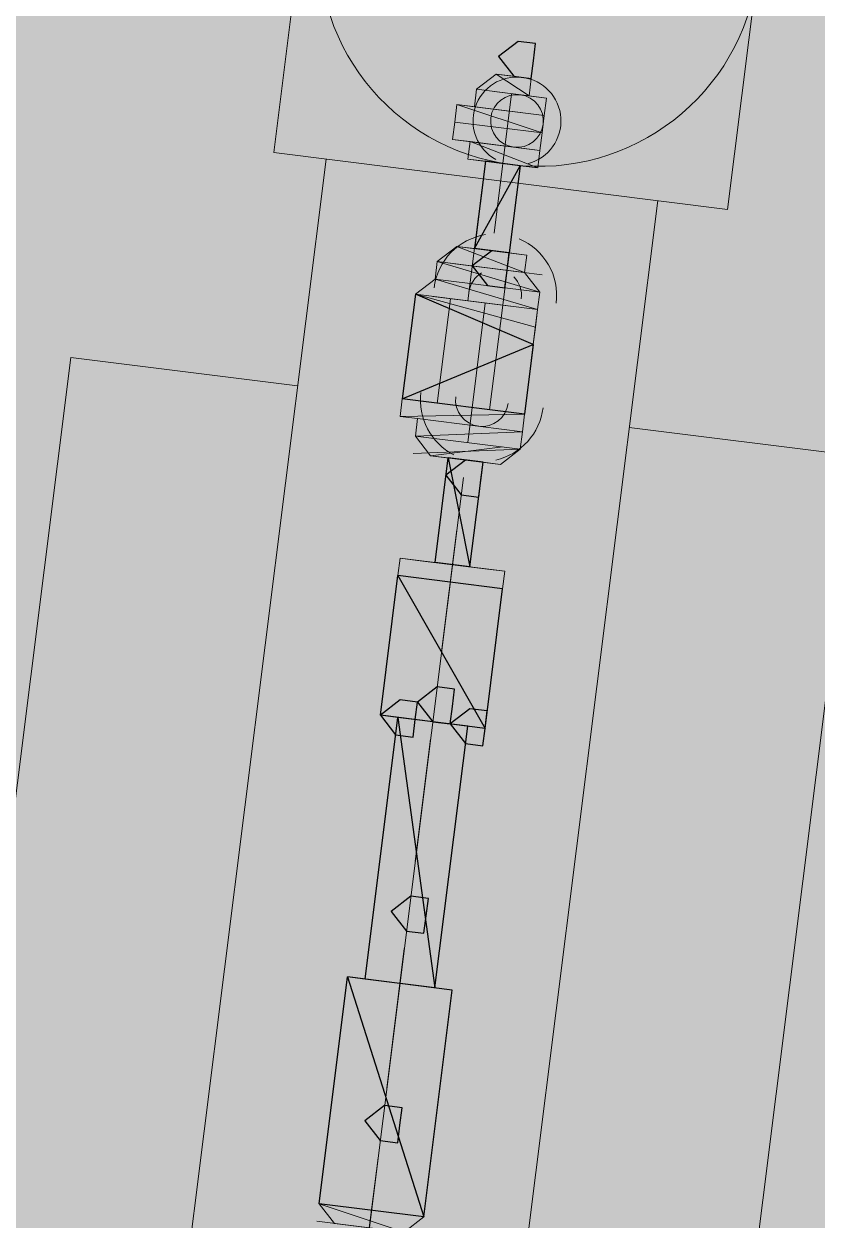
# Model space of a CAD drawing. Header units: metres. Extents: x -4 to 509425, y 7549 to 4732445.
# Drawn here: x 476059.99 to 476060.372, y 4719772.062 to 4719772.638 of the extents above; entities that cross this region are included whole.
import ezdxf

# ---------------------------------------------------------------- set-up
doc = ezdxf.new("R2010")
doc.units = ezdxf.units.M
doc.header["$LTSCALE"] = 0.01
doc.header["$MEASUREMENT"] = 0
doc.layers.get('0').update_dxf_attribs({"lineweight": 0})
doc.layers.add('_SUBESTACIÓN', color=1, linetype='Continuous')
doc.layers.add('SUBESTACION LA VID', color=253, linetype='Continuous')

# ---------------------------------------------------------------- blocks, each defined once
blk = doc.blocks.new('A$Cfff6051d')
at = {"layer": 'SUBESTACION LA VID', "transparency": 33554687}
h = blk.add_hatch(color=256, dxfattribs=at)
h.dxf.hatch_style = 2
h.paths.add_polyline_path([(476060.23509, 4719772.6197), (476060.23615, 4719772.6281), (476060.22774, 4719772.62915), (476060.21829, 4719772.6218), (476060.22563, 4719772.61235), (476060.23404, 4719772.6113)])
h = blk.add_hatch(color=256, dxfattribs=at)
h.dxf.hatch_style = 2
h.paths.add_polyline_path([(476060.23509, 4719772.6197), (476060.23615, 4719772.6281), (476060.22774, 4719772.62915), (476060.21829, 4719772.6218), (476060.22563, 4719772.61235), (476060.23404, 4719772.6113)])
h = blk.add_hatch(color=256, dxfattribs=at)
h.dxf.hatch_style = 2
h.paths.add_polyline_path([(476060.23509, 4719772.6197), (476060.23615, 4719772.6281), (476060.22774, 4719772.62915), (476060.21829, 4719772.6218), (476060.22563, 4719772.61235), (476060.23404, 4719772.6113)])
h = blk.add_hatch(color=256, dxfattribs=at)
h.dxf.hatch_style = 2
h.paths.add_polyline_path([(476060.23509, 4719772.6197), (476060.23615, 4719772.6281), (476060.22774, 4719772.62915), (476060.21829, 4719772.6218), (476060.22563, 4719772.61235), (476060.23404, 4719772.6113)])
h = blk.add_hatch(color=256, dxfattribs=at)
h.dxf.hatch_style = 2
h.paths.add_polyline_path([(476060.22246, 4719772.51889), (476060.22351, 4719772.52729), (476060.2151, 4719772.52834), (476060.20565, 4719772.521), (476060.213, 4719772.51154), (476060.2214, 4719772.51049)])
h = blk.add_hatch(color=256, dxfattribs=at)
h.dxf.hatch_style = 2
h.paths.add_polyline_path([(476060.22246, 4719772.51889), (476060.22351, 4719772.52729), (476060.2151, 4719772.52834), (476060.20565, 4719772.521), (476060.213, 4719772.51154), (476060.2214, 4719772.51049)])
h = blk.add_hatch(color=256, dxfattribs=at)
h.dxf.hatch_style = 2
h.paths.add_polyline_path([(476060.22246, 4719772.51889), (476060.22351, 4719772.52729), (476060.2151, 4719772.52834), (476060.20565, 4719772.521), (476060.213, 4719772.51154), (476060.2214, 4719772.51049)])
h = blk.add_hatch(color=256, dxfattribs=at)
h.dxf.hatch_style = 2
h.paths.add_polyline_path([(476060.22246, 4719772.51889), (476060.22351, 4719772.52729), (476060.2151, 4719772.52834), (476060.20565, 4719772.521), (476060.213, 4719772.51154), (476060.2214, 4719772.51049)])
h = blk.add_hatch(color=256, dxfattribs=at)
h.dxf.hatch_style = 2
h.paths.add_polyline_path([(476060.20982, 4719772.41809), (476060.21087, 4719772.42649), (476060.20246, 4719772.42754), (476060.19301, 4719772.4202), (476060.20036, 4719772.41074), (476060.20877, 4719772.40969)])
h = blk.add_hatch(color=256, dxfattribs=at)
h.dxf.hatch_style = 2
h.paths.add_polyline_path([(476060.20982, 4719772.41809), (476060.21087, 4719772.42649), (476060.20246, 4719772.42754), (476060.19301, 4719772.4202), (476060.20036, 4719772.41074), (476060.20877, 4719772.40969)])
h = blk.add_hatch(color=256, dxfattribs=at)
h.dxf.hatch_style = 2
h.paths.add_polyline_path([(476060.20982, 4719772.41809), (476060.21087, 4719772.42649), (476060.20246, 4719772.42754), (476060.19301, 4719772.4202), (476060.20036, 4719772.41074), (476060.20877, 4719772.40969)])
h = blk.add_hatch(color=256, dxfattribs=at)
h.dxf.hatch_style = 2
h.paths.add_polyline_path([(476060.20982, 4719772.41809), (476060.21087, 4719772.42649), (476060.20246, 4719772.42754), (476060.19301, 4719772.4202), (476060.20036, 4719772.41074), (476060.20877, 4719772.40969)])
h = blk.add_hatch(color=256, dxfattribs=at)
h.dxf.hatch_style = 2
h.paths.add_polyline_path([(476060.19613, 4719772.30888), (476060.19718, 4719772.31728), (476060.18877, 4719772.31833), (476060.17932, 4719772.31099), (476060.18667, 4719772.30153), (476060.19507, 4719772.30048)])
h = blk.add_hatch(color=256, dxfattribs=at)
h.dxf.hatch_style = 2
h.paths.add_polyline_path([(476060.19613, 4719772.30888), (476060.19718, 4719772.31728), (476060.18877, 4719772.31833), (476060.17932, 4719772.31099), (476060.18667, 4719772.30153), (476060.19507, 4719772.30048)])
h = blk.add_hatch(color=256, dxfattribs=at)
h.dxf.hatch_style = 2
h.paths.add_polyline_path([(476060.19613, 4719772.30888), (476060.19718, 4719772.31728), (476060.18877, 4719772.31833), (476060.17932, 4719772.31099), (476060.18667, 4719772.30153), (476060.19507, 4719772.30048)])
h = blk.add_hatch(color=256, dxfattribs=at)
h.dxf.hatch_style = 2
h.paths.add_polyline_path([(476060.19613, 4719772.30888), (476060.19718, 4719772.31728), (476060.18877, 4719772.31833), (476060.17932, 4719772.31099), (476060.18667, 4719772.30153), (476060.19507, 4719772.30048)])
h = blk.add_hatch(color=256, dxfattribs=at)
h.dxf.hatch_style = 2
h.paths.add_polyline_path([(476060.17827, 4719772.30259), (476060.17932, 4719772.31099), (476060.17092, 4719772.31204), (476060.16147, 4719772.30469), (476060.16881, 4719772.29524), (476060.17721, 4719772.29419)])
h = blk.add_hatch(color=256, dxfattribs=at)
h.dxf.hatch_style = 2
h.paths.add_polyline_path([(476060.17827, 4719772.30259), (476060.17932, 4719772.31099), (476060.17092, 4719772.31204), (476060.16147, 4719772.30469), (476060.16881, 4719772.29524), (476060.17721, 4719772.29419)])
h = blk.add_hatch(color=256, dxfattribs=at)
h.dxf.hatch_style = 2
h.paths.add_polyline_path([(476060.21187, 4719772.29837), (476060.21293, 4719772.30677), (476060.20453, 4719772.30783), (476060.19507, 4719772.30048), (476060.20242, 4719772.29103), (476060.21082, 4719772.28997)])
h = blk.add_hatch(color=256, dxfattribs=at)
h.dxf.hatch_style = 2
h.paths.add_polyline_path([(476060.21187, 4719772.29837), (476060.21293, 4719772.30677), (476060.20453, 4719772.30783), (476060.19507, 4719772.30048), (476060.20242, 4719772.29103), (476060.21082, 4719772.28997)])
h = blk.add_hatch(color=256, dxfattribs=at)
h.dxf.hatch_style = 2
h.paths.add_polyline_path([(476060.18349, 4719772.20808), (476060.18454, 4719772.21648), (476060.17614, 4719772.21753), (476060.16668, 4719772.21019), (476060.17403, 4719772.20073), (476060.18244, 4719772.19968)])
h = blk.add_hatch(color=256, dxfattribs=at)
h.dxf.hatch_style = 2
h.paths.add_polyline_path([(476060.18349, 4719772.20808), (476060.18454, 4719772.21648), (476060.17614, 4719772.21753), (476060.16668, 4719772.21019), (476060.17403, 4719772.20073), (476060.18244, 4719772.19968)])
h = blk.add_hatch(color=256, dxfattribs=at)
h.dxf.hatch_style = 2
h.paths.add_polyline_path([(476060.18349, 4719772.20808), (476060.18454, 4719772.21648), (476060.17614, 4719772.21753), (476060.16668, 4719772.21019), (476060.17403, 4719772.20073), (476060.18244, 4719772.19968)])
h = blk.add_hatch(color=256, dxfattribs=at)
h.dxf.hatch_style = 2
h.paths.add_polyline_path([(476060.18349, 4719772.20808), (476060.18454, 4719772.21648), (476060.17614, 4719772.21753), (476060.16668, 4719772.21019), (476060.17403, 4719772.20073), (476060.18244, 4719772.19968)])
h = blk.add_hatch(color=256, dxfattribs=at)
h.dxf.hatch_style = 2
h.paths.add_polyline_path([(476060.17085, 4719772.10727), (476060.17191, 4719772.11567), (476060.1635, 4719772.11673), (476060.15404, 4719772.10938), (476060.16139, 4719772.09993), (476060.1698, 4719772.09887)])
h = blk.add_hatch(color=256, dxfattribs=at)
h.dxf.hatch_style = 2
h.paths.add_polyline_path([(476060.17085, 4719772.10727), (476060.17191, 4719772.11567), (476060.1635, 4719772.11673), (476060.15404, 4719772.10938), (476060.16139, 4719772.09993), (476060.1698, 4719772.09887)])
h = blk.add_hatch(color=256, dxfattribs=at)
h.dxf.hatch_style = 2
h.paths.add_polyline_path([(476060.17085, 4719772.10727), (476060.17191, 4719772.11567), (476060.1635, 4719772.11673), (476060.15404, 4719772.10938), (476060.16139, 4719772.09993), (476060.1698, 4719772.09887)])
h = blk.add_hatch(color=256, dxfattribs=at)
h.dxf.hatch_style = 2
h.paths.add_polyline_path([(476060.17085, 4719772.10727), (476060.17191, 4719772.11567), (476060.1635, 4719772.11673), (476060.15404, 4719772.10938), (476060.16139, 4719772.09993), (476060.1698, 4719772.09887)])
at = {"layer": 'SUBESTACION LA VID', "lineweight": 15}
for p, q in [((476060.22458, 4719772.60395), (476060.21615, 4719772.53674)), ((476060.22458, 4719772.60395), (476060.21615, 4719772.53674)), ((476060.22458, 4719772.60395), (476060.21615, 4719772.53674)), ((476060.22458, 4719772.60395), (476060.21615, 4719772.53674)), ((476060.21197, 4719772.5714), (476060.20354, 4719772.5042)), ((476060.21197, 4719772.5714), (476060.20354, 4719772.5042)), ((476060.22878, 4719772.5693), (476060.22035, 4719772.50209)), ((476060.22878, 4719772.5693), (476060.22035, 4719772.50209)), ((476060.17834, 4719772.50735), (476060.17202, 4719772.45696)), ((476060.17834, 4719772.50735), (476060.17202, 4719772.45696)), ((476060.19514, 4719772.50525), (476060.18882, 4719772.45485)), ((476060.19514, 4719772.50525), (476060.18882, 4719772.45485)), ((476060.21194, 4719772.50314), (476060.20352, 4719772.43594)), ((476060.21194, 4719772.50314), (476060.20352, 4719772.43594)), ((476060.21194, 4719772.50314), (476060.20352, 4719772.43594)), ((476060.21194, 4719772.50314), (476060.20352, 4719772.43594)), ((476060.21194, 4719772.50314), (476060.21194, 4719772.50314)), ((476060.21194, 4719772.50314), (476060.21194, 4719772.50314)), ((476060.22035, 4719772.50209), (476060.21403, 4719772.45169)), ((476060.22035, 4719772.50209), (476060.21403, 4719772.45169)), ((476060.23715, 4719772.49998), (476060.23083, 4719772.44958)), ((476060.23715, 4719772.49998), (476060.23083, 4719772.44958)), ((476060.19406, 4719772.4286), (476060.18775, 4719772.3782)), ((476060.19406, 4719772.4286), (476060.18775, 4719772.3782)), ((476060.21087, 4719772.42649), (476060.20455, 4719772.37609)), ((476060.21087, 4719772.42649), (476060.20455, 4719772.37609)), ((476060.00553, 4719770.85668), (476060.20141, 4719772.41914)), ((476060.19825, 4719772.39394), (476060.19088, 4719772.33513)), ((476060.19825, 4719772.39394), (476060.19088, 4719772.33513)), ((476060.19825, 4719772.39394), (476060.19088, 4719772.33513)), ((476060.19825, 4719772.39394), (476060.19088, 4719772.33513)), ((476060.17935, 4719772.37925), (476060.21295, 4719772.37504)), ((476060.17935, 4719772.37925), (476060.21295, 4719772.37504)), ((476060.16989, 4719772.3719), (476060.16147, 4719772.30469)), ((476060.16989, 4719772.3719), (476060.16147, 4719772.30469)), ((476060.17829, 4719772.37085), (476060.17829, 4719772.37085)), ((476060.17829, 4719772.37085), (476060.17829, 4719772.37085)), ((476060.2119, 4719772.36664), (476060.2119, 4719772.36664)), ((476060.2119, 4719772.36664), (476060.2119, 4719772.36664)), ((476060.2203, 4719772.36558), (476060.21187, 4719772.29837)), ((476060.2203, 4719772.36558), (476060.21187, 4719772.29837)), ((476060.16987, 4719772.30364), (476060.15407, 4719772.17764)), ((476060.16987, 4719772.30364), (476060.15407, 4719772.17764)), ((476060.16987, 4719772.30364), (476060.20347, 4719772.29943)), ((476060.16987, 4719772.30364), (476060.20347, 4719772.29943)), ((476060.20347, 4719772.29943), (476060.18768, 4719772.17343)), ((476060.20347, 4719772.29943), (476060.18768, 4719772.17343)), ((476060.18561, 4719772.29313), (476060.17824, 4719772.23433)), ((476060.18561, 4719772.29313), (476060.17824, 4719772.23433)), ((476060.18561, 4719772.29313), (476060.17824, 4719772.23433)), ((476060.18561, 4719772.29313), (476060.17824, 4719772.23433)), ((476060.17298, 4719772.19233), (476060.16455, 4719772.12513)), ((476060.17298, 4719772.19233), (476060.16455, 4719772.12513)), ((476060.17298, 4719772.19233), (476060.16455, 4719772.12513)), ((476060.17298, 4719772.19233), (476060.16455, 4719772.12513)), ((476060.19608, 4719772.17237), (476060.18239, 4719772.06317)), ((476060.19608, 4719772.17237), (476060.18239, 4719772.06317)), ((476060.16034, 4719772.09153), (476060.15191, 4719772.02433)), ((476060.16034, 4719772.09153), (476060.15191, 4719772.02433)), ((476060.16034, 4719772.09153), (476060.15191, 4719772.02433)), ((476060.16034, 4719772.09153), (476060.15191, 4719772.02433)), ((476060.13198, 4719772.06949), (476060.18239, 4719772.06317)), ((476060.13198, 4719772.06949), (476060.18239, 4719772.06317))]:
    blk.add_line(p, q, dxfattribs=at)
at = {"layer": 'SUBESTACION LA VID', "lineweight": 0}
for p, q in [((476060.23504, 4719772.48318), (476060.17834, 4719772.50735)), ((476060.23504, 4719772.48318), (476060.17834, 4719772.50735)), ((476060.19608, 4719772.17237), (476060.14567, 4719772.17869)), ((476060.19608, 4719772.17237), (476060.14567, 4719772.17869)), ((476060.18768, 4719772.17343), (476060.15407, 4719772.17764)), ((476060.18768, 4719772.17343), (476060.15407, 4719772.17764))]:
    blk.add_line(p, q, dxfattribs=at)
at = {"layer": 'SUBESTACION LA VID', "lineweight": 15}
for points in [[(476060.11011, 4719772.57564), (476060.32852, 4719772.54826), (476060.3559, 4719772.76667), (476060.1375, 4719772.79405), (476060.11011, 4719772.57564)], [(476060.13933, 4719772.06003), (476060.13198, 4719772.06949), (476060.14567, 4719772.17869), (476060.15407, 4719772.17764), (476060.16987, 4719772.30364), (476060.16147, 4719772.30469), (476060.16989, 4719772.3719), (476060.17095, 4719772.3803), (476060.17935, 4719772.37925), (476060.18775, 4719772.3782), (476060.19406, 4719772.4286), (476060.18566, 4719772.42965), (476060.17832, 4719772.4391), (476060.17937, 4719772.4475), (476060.17097, 4719772.44856), (476060.17202, 4719772.45696), (476060.17834, 4719772.50735), (476060.1878, 4719772.5147), (476060.18885, 4719772.5231), (476060.1983, 4719772.53045), (476060.2067, 4719772.5294), (476060.21197, 4719772.5714), (476060.20357, 4719772.57246), (476060.20462, 4719772.58086), (476060.19622, 4719772.58191), (476060.19727, 4719772.59031), (476060.19833, 4719772.59871), (476060.20673, 4719772.59766), (476060.20778, 4719772.60606), (476060.21723, 4719772.6134), (476060.22563, 4719772.61235), (476060.23404, 4719772.6113), (476060.23299, 4719772.6029), (476060.24139, 4719772.60184), (476060.24034, 4719772.59344), (476060.23928, 4719772.58504), (476060.23823, 4719772.57664), (476060.23718, 4719772.56824), (476060.22878, 4719772.5693), (476060.22351, 4719772.52729), (476060.23191, 4719772.52624), (476060.23086, 4719772.51784), (476060.2382, 4719772.50838), (476060.23715, 4719772.49998), (476060.2361, 4719772.49158), (476060.23504, 4719772.48318), (476060.23083, 4719772.44958), (476060.22978, 4719772.44118), (476060.22873, 4719772.43278), (476060.21927, 4719772.42544), (476060.21087, 4719772.42649), (476060.20455, 4719772.37609), (476060.21295, 4719772.37504), (476060.22135, 4719772.37398), (476060.2203, 4719772.36558), (476060.21187, 4719772.29837), (476060.20347, 4719772.29943), (476060.18768, 4719772.17343), (476060.19608, 4719772.17237), (476060.18239, 4719772.06317), (476060.17293, 4719772.05582)], [(476060.13933, 4719772.06003), (476060.13198, 4719772.06949), (476060.14567, 4719772.17869), (476060.15407, 4719772.17764), (476060.16987, 4719772.30364), (476060.16147, 4719772.30469), (476060.16989, 4719772.3719), (476060.17095, 4719772.3803), (476060.17935, 4719772.37925), (476060.18775, 4719772.3782), (476060.19406, 4719772.4286), (476060.18566, 4719772.42965), (476060.17832, 4719772.4391), (476060.17937, 4719772.4475), (476060.17097, 4719772.44856), (476060.17202, 4719772.45696), (476060.17834, 4719772.50735), (476060.1878, 4719772.5147), (476060.18885, 4719772.5231), (476060.1983, 4719772.53045), (476060.2067, 4719772.5294), (476060.21197, 4719772.5714), (476060.20357, 4719772.57246), (476060.20462, 4719772.58086), (476060.19622, 4719772.58191), (476060.19727, 4719772.59031), (476060.19833, 4719772.59871), (476060.20673, 4719772.59766), (476060.20778, 4719772.60606), (476060.21723, 4719772.6134), (476060.22563, 4719772.61235), (476060.23404, 4719772.6113), (476060.23299, 4719772.6029), (476060.24139, 4719772.60184), (476060.24034, 4719772.59344), (476060.23928, 4719772.58504), (476060.23823, 4719772.57664), (476060.23718, 4719772.56824), (476060.22878, 4719772.5693), (476060.22351, 4719772.52729), (476060.23191, 4719772.52624), (476060.23086, 4719772.51784), (476060.2382, 4719772.50838), (476060.23715, 4719772.49998), (476060.2361, 4719772.49158), (476060.23504, 4719772.48318), (476060.23083, 4719772.44958), (476060.22978, 4719772.44118), (476060.22873, 4719772.43278), (476060.21927, 4719772.42544), (476060.21087, 4719772.42649), (476060.20455, 4719772.37609), (476060.21295, 4719772.37504), (476060.22135, 4719772.37398), (476060.2203, 4719772.36558), (476060.21187, 4719772.29837), (476060.20347, 4719772.29943), (476060.18768, 4719772.17343), (476060.19608, 4719772.17237), (476060.18239, 4719772.06317), (476060.17293, 4719772.05582)], [(476060.29492, 4719772.55247), (476060.22647, 4719772.00645), (476060.06686, 4719772.02646), (476060.13531, 4719772.57248)], [(476060.28123, 4719772.44326), (476060.39043, 4719772.42957), (476060.25563, 4719771.35433), (476059.87762, 4719771.40172), (476060.01242, 4719772.47696), (476060.12162, 4719772.46327)], [(476060.19608, 4719772.17237), (476060.14567, 4719772.17869), (476060.13198, 4719772.06949)], [(476060.19608, 4719772.17237), (476060.14567, 4719772.17869), (476060.13198, 4719772.06949)], [(476060.14567, 4719772.17869), (476060.15407, 4719772.17764), (476060.18768, 4719772.17343), (476060.19608, 4719772.17237)], [(476060.14567, 4719772.17869), (476060.15407, 4719772.17764), (476060.18768, 4719772.17343), (476060.19608, 4719772.17237)], [(476060.13198, 4719772.06949), (476060.13933, 4719772.06003), (476060.17293, 4719772.05582), (476060.18239, 4719772.06317)], [(476060.13198, 4719772.06949), (476060.13933, 4719772.06003), (476060.17293, 4719772.05582), (476060.18239, 4719772.06317)]]:
    blk.add_lwpolyline(points, dxfattribs=at)
at = {"layer": 'SUBESTACION LA VID'}
for points in [[(476060.23509, 4719772.6197), (476060.23615, 4719772.6281), (476060.22774, 4719772.62915), (476060.21829, 4719772.6218), (476060.22563, 4719772.61235), (476060.23404, 4719772.6113)], [(476060.23509, 4719772.6197), (476060.23615, 4719772.6281), (476060.22774, 4719772.62915), (476060.21829, 4719772.6218), (476060.22563, 4719772.61235), (476060.23404, 4719772.6113)], [(476060.23509, 4719772.6197), (476060.23615, 4719772.6281), (476060.22774, 4719772.62915), (476060.21829, 4719772.6218), (476060.22563, 4719772.61235), (476060.23404, 4719772.6113)], [(476060.23509, 4719772.6197), (476060.23615, 4719772.6281), (476060.22774, 4719772.62915), (476060.21829, 4719772.6218), (476060.22563, 4719772.61235), (476060.23404, 4719772.6113)], [(476060.22246, 4719772.51889), (476060.22351, 4719772.52729), (476060.2151, 4719772.52834), (476060.20565, 4719772.521), (476060.213, 4719772.51154), (476060.2214, 4719772.51049)], [(476060.22246, 4719772.51889), (476060.22351, 4719772.52729), (476060.2151, 4719772.52834), (476060.20565, 4719772.521), (476060.213, 4719772.51154), (476060.2214, 4719772.51049)], [(476060.22246, 4719772.51889), (476060.22351, 4719772.52729), (476060.2151, 4719772.52834), (476060.20565, 4719772.521), (476060.213, 4719772.51154), (476060.2214, 4719772.51049)], [(476060.22246, 4719772.51889), (476060.22351, 4719772.52729), (476060.2151, 4719772.52834), (476060.20565, 4719772.521), (476060.213, 4719772.51154), (476060.2214, 4719772.51049)], [(476060.20982, 4719772.41809), (476060.21087, 4719772.42649), (476060.20246, 4719772.42754), (476060.19301, 4719772.4202), (476060.20036, 4719772.41074), (476060.20877, 4719772.40969)], [(476060.20982, 4719772.41809), (476060.21087, 4719772.42649), (476060.20246, 4719772.42754), (476060.19301, 4719772.4202), (476060.20036, 4719772.41074), (476060.20877, 4719772.40969)], [(476060.20982, 4719772.41809), (476060.21087, 4719772.42649), (476060.20246, 4719772.42754), (476060.19301, 4719772.4202), (476060.20036, 4719772.41074), (476060.20877, 4719772.40969)], [(476060.20982, 4719772.41809), (476060.21087, 4719772.42649), (476060.20246, 4719772.42754), (476060.19301, 4719772.4202), (476060.20036, 4719772.41074), (476060.20877, 4719772.40969)], [(476060.19613, 4719772.30888), (476060.19718, 4719772.31728), (476060.18877, 4719772.31833), (476060.17932, 4719772.31099), (476060.18667, 4719772.30153), (476060.19507, 4719772.30048)], [(476060.19613, 4719772.30888), (476060.19718, 4719772.31728), (476060.18877, 4719772.31833), (476060.17932, 4719772.31099), (476060.18667, 4719772.30153), (476060.19507, 4719772.30048)], [(476060.19613, 4719772.30888), (476060.19718, 4719772.31728), (476060.18877, 4719772.31833), (476060.17932, 4719772.31099), (476060.18667, 4719772.30153), (476060.19507, 4719772.30048)], [(476060.19613, 4719772.30888), (476060.19718, 4719772.31728), (476060.18877, 4719772.31833), (476060.17932, 4719772.31099), (476060.18667, 4719772.30153), (476060.19507, 4719772.30048)], [(476060.17827, 4719772.30259), (476060.17932, 4719772.31099), (476060.17092, 4719772.31204), (476060.16147, 4719772.30469), (476060.16881, 4719772.29524), (476060.17721, 4719772.29419)], [(476060.17827, 4719772.30259), (476060.17932, 4719772.31099), (476060.17092, 4719772.31204), (476060.16147, 4719772.30469), (476060.16881, 4719772.29524), (476060.17721, 4719772.29419)], [(476060.21187, 4719772.29837), (476060.21293, 4719772.30677), (476060.20453, 4719772.30783), (476060.19507, 4719772.30048), (476060.20242, 4719772.29103), (476060.21082, 4719772.28997)], [(476060.21187, 4719772.29837), (476060.21293, 4719772.30677), (476060.20453, 4719772.30783), (476060.19507, 4719772.30048), (476060.20242, 4719772.29103), (476060.21082, 4719772.28997)], [(476060.18349, 4719772.20808), (476060.18454, 4719772.21648), (476060.17614, 4719772.21753), (476060.16668, 4719772.21019), (476060.17403, 4719772.20073), (476060.18244, 4719772.19968)], [(476060.18349, 4719772.20808), (476060.18454, 4719772.21648), (476060.17614, 4719772.21753), (476060.16668, 4719772.21019), (476060.17403, 4719772.20073), (476060.18244, 4719772.19968)], [(476060.18349, 4719772.20808), (476060.18454, 4719772.21648), (476060.17614, 4719772.21753), (476060.16668, 4719772.21019), (476060.17403, 4719772.20073), (476060.18244, 4719772.19968)], [(476060.18349, 4719772.20808), (476060.18454, 4719772.21648), (476060.17614, 4719772.21753), (476060.16668, 4719772.21019), (476060.17403, 4719772.20073), (476060.18244, 4719772.19968)], [(476060.17085, 4719772.10727), (476060.17191, 4719772.11567), (476060.1635, 4719772.11673), (476060.15404, 4719772.10938), (476060.16139, 4719772.09993), (476060.1698, 4719772.09887)], [(476060.17085, 4719772.10727), (476060.17191, 4719772.11567), (476060.1635, 4719772.11673), (476060.15404, 4719772.10938), (476060.16139, 4719772.09993), (476060.1698, 4719772.09887)], [(476060.17085, 4719772.10727), (476060.17191, 4719772.11567), (476060.1635, 4719772.11673), (476060.15404, 4719772.10938), (476060.16139, 4719772.09993), (476060.1698, 4719772.09887)], [(476060.17085, 4719772.10727), (476060.17191, 4719772.11567), (476060.1635, 4719772.11673), (476060.15404, 4719772.10938), (476060.16139, 4719772.09993), (476060.1698, 4719772.09887)]]:
    blk.add_lwpolyline(points, close=True, dxfattribs=at)
at = {"layer": 'SUBESTACION LA VID', "lineweight": 0}
for points in [[(476060.23509, 4719772.6197), (476060.23615, 4719772.6281), (476060.22774, 4719772.62915), (476060.21829, 4719772.6218), (476060.22563, 4719772.61235), (476060.23404, 4719772.6113)], [(476060.23509, 4719772.6197), (476060.23615, 4719772.6281), (476060.22774, 4719772.62915), (476060.21829, 4719772.6218), (476060.22563, 4719772.61235), (476060.23404, 4719772.6113)], [(476060.23509, 4719772.6197), (476060.23615, 4719772.6281), (476060.22774, 4719772.62915), (476060.21829, 4719772.6218), (476060.22563, 4719772.61235), (476060.23404, 4719772.6113)], [(476060.23509, 4719772.6197), (476060.23615, 4719772.6281), (476060.22774, 4719772.62915), (476060.21829, 4719772.6218), (476060.22563, 4719772.61235), (476060.23404, 4719772.6113)], [(476060.22246, 4719772.51889), (476060.22351, 4719772.52729), (476060.2151, 4719772.52834), (476060.20565, 4719772.521), (476060.213, 4719772.51154), (476060.2214, 4719772.51049)], [(476060.22246, 4719772.51889), (476060.22351, 4719772.52729), (476060.2151, 4719772.52834), (476060.20565, 4719772.521), (476060.213, 4719772.51154), (476060.2214, 4719772.51049)], [(476060.22246, 4719772.51889), (476060.22351, 4719772.52729), (476060.2151, 4719772.52834), (476060.20565, 4719772.521), (476060.213, 4719772.51154), (476060.2214, 4719772.51049)], [(476060.22246, 4719772.51889), (476060.22351, 4719772.52729), (476060.2151, 4719772.52834), (476060.20565, 4719772.521), (476060.213, 4719772.51154), (476060.2214, 4719772.51049)], [(476060.20982, 4719772.41809), (476060.21087, 4719772.42649), (476060.20246, 4719772.42754), (476060.19301, 4719772.4202), (476060.20036, 4719772.41074), (476060.20877, 4719772.40969)], [(476060.20982, 4719772.41809), (476060.21087, 4719772.42649), (476060.20246, 4719772.42754), (476060.19301, 4719772.4202), (476060.20036, 4719772.41074), (476060.20877, 4719772.40969)], [(476060.20982, 4719772.41809), (476060.21087, 4719772.42649), (476060.20246, 4719772.42754), (476060.19301, 4719772.4202), (476060.20036, 4719772.41074), (476060.20877, 4719772.40969)], [(476060.20982, 4719772.41809), (476060.21087, 4719772.42649), (476060.20246, 4719772.42754), (476060.19301, 4719772.4202), (476060.20036, 4719772.41074), (476060.20877, 4719772.40969)], [(476060.19613, 4719772.30888), (476060.19718, 4719772.31728), (476060.18877, 4719772.31833), (476060.17932, 4719772.31099), (476060.18667, 4719772.30153), (476060.19507, 4719772.30048)], [(476060.19613, 4719772.30888), (476060.19718, 4719772.31728), (476060.18877, 4719772.31833), (476060.17932, 4719772.31099), (476060.18667, 4719772.30153), (476060.19507, 4719772.30048)], [(476060.19613, 4719772.30888), (476060.19718, 4719772.31728), (476060.18877, 4719772.31833), (476060.17932, 4719772.31099), (476060.18667, 4719772.30153), (476060.19507, 4719772.30048)], [(476060.19613, 4719772.30888), (476060.19718, 4719772.31728), (476060.18877, 4719772.31833), (476060.17932, 4719772.31099), (476060.18667, 4719772.30153), (476060.19507, 4719772.30048)], [(476060.17827, 4719772.30259), (476060.17932, 4719772.31099), (476060.17092, 4719772.31204), (476060.16147, 4719772.30469), (476060.16881, 4719772.29524), (476060.17721, 4719772.29419)], [(476060.17827, 4719772.30259), (476060.17932, 4719772.31099), (476060.17092, 4719772.31204), (476060.16147, 4719772.30469), (476060.16881, 4719772.29524), (476060.17721, 4719772.29419)], [(476060.21187, 4719772.29837), (476060.21293, 4719772.30677), (476060.20453, 4719772.30783), (476060.19507, 4719772.30048), (476060.20242, 4719772.29103), (476060.21082, 4719772.28997)], [(476060.21187, 4719772.29837), (476060.21293, 4719772.30677), (476060.20453, 4719772.30783), (476060.19507, 4719772.30048), (476060.20242, 4719772.29103), (476060.21082, 4719772.28997)], [(476060.18349, 4719772.20808), (476060.18454, 4719772.21648), (476060.17614, 4719772.21753), (476060.16668, 4719772.21019), (476060.17403, 4719772.20073), (476060.18244, 4719772.19968)], [(476060.18349, 4719772.20808), (476060.18454, 4719772.21648), (476060.17614, 4719772.21753), (476060.16668, 4719772.21019), (476060.17403, 4719772.20073), (476060.18244, 4719772.19968)], [(476060.18349, 4719772.20808), (476060.18454, 4719772.21648), (476060.17614, 4719772.21753), (476060.16668, 4719772.21019), (476060.17403, 4719772.20073), (476060.18244, 4719772.19968)], [(476060.18349, 4719772.20808), (476060.18454, 4719772.21648), (476060.17614, 4719772.21753), (476060.16668, 4719772.21019), (476060.17403, 4719772.20073), (476060.18244, 4719772.19968)], [(476060.17085, 4719772.10727), (476060.17191, 4719772.11567), (476060.1635, 4719772.11673), (476060.15404, 4719772.10938), (476060.16139, 4719772.09993), (476060.1698, 4719772.09887)], [(476060.17085, 4719772.10727), (476060.17191, 4719772.11567), (476060.1635, 4719772.11673), (476060.15404, 4719772.10938), (476060.16139, 4719772.09993), (476060.1698, 4719772.09887)], [(476060.17085, 4719772.10727), (476060.17191, 4719772.11567), (476060.1635, 4719772.11673), (476060.15404, 4719772.10938), (476060.16139, 4719772.09993), (476060.1698, 4719772.09887)], [(476060.17085, 4719772.10727), (476060.17191, 4719772.11567), (476060.1635, 4719772.11673), (476060.15404, 4719772.10938), (476060.16139, 4719772.09993), (476060.1698, 4719772.09887)]]:
    blk.add_lwpolyline(points, close=True, dxfattribs=at)
for points in [[(476060.21723, 4719772.6134), (476060.23299, 4719772.6029), (476060.21618, 4719772.605)], [(476060.21723, 4719772.6134), (476060.23299, 4719772.6029), (476060.21618, 4719772.605)], [(476060.22563, 4719772.61235), (476060.21723, 4719772.6134), (476060.22563, 4719772.61235)], [(476060.23404, 4719772.6113), (476060.21723, 4719772.6134), (476060.23404, 4719772.6113)], [(476060.22563, 4719772.61235), (476060.21723, 4719772.6134), (476060.22563, 4719772.61235)], [(476060.23404, 4719772.6113), (476060.21723, 4719772.6134), (476060.23404, 4719772.6113)], [(476060.24139, 4719772.60184), (476060.20778, 4719772.60606), (476060.24139, 4719772.60184), (476060.20778, 4719772.60606), (476060.24139, 4719772.60184), (476060.20778, 4719772.60606)], [(476060.24139, 4719772.60184), (476060.20778, 4719772.60606), (476060.24139, 4719772.60184), (476060.20778, 4719772.60606), (476060.24139, 4719772.60184), (476060.20778, 4719772.60606)], [(476060.19833, 4719772.59871), (476060.23928, 4719772.58504), (476060.19727, 4719772.59031), (476060.23928, 4719772.58504), (476060.19727, 4719772.59031), (476060.23928, 4719772.58504), (476060.19727, 4719772.59031)], [(476060.19833, 4719772.59871), (476060.23928, 4719772.58504), (476060.19727, 4719772.59031), (476060.23928, 4719772.58504), (476060.19727, 4719772.59031), (476060.23928, 4719772.58504), (476060.19727, 4719772.59031)], [(476060.24034, 4719772.59344), (476060.20673, 4719772.59766), (476060.24034, 4719772.59344), (476060.19833, 4719772.59871), (476060.24034, 4719772.59344)], [(476060.24034, 4719772.59344), (476060.20673, 4719772.59766), (476060.24034, 4719772.59344), (476060.19833, 4719772.59871), (476060.24034, 4719772.59344)], [(476060.19622, 4719772.58191), (476060.23823, 4719772.57664), (476060.20462, 4719772.58086), (476060.23823, 4719772.57664), (476060.20462, 4719772.58086), (476060.23823, 4719772.57664), (476060.20462, 4719772.58086), (476060.23718, 4719772.56824), (476060.20357, 4719772.57246), (476060.23718, 4719772.56824)], [(476060.19622, 4719772.58191), (476060.23823, 4719772.57664), (476060.20462, 4719772.58086), (476060.23823, 4719772.57664), (476060.20462, 4719772.58086), (476060.23823, 4719772.57664), (476060.20462, 4719772.58086), (476060.23718, 4719772.56824), (476060.20357, 4719772.57246), (476060.23718, 4719772.56824)], [(476060.20357, 4719772.57246), (476060.22878, 4719772.5693), (476060.21197, 4719772.5714), (476060.22878, 4719772.5693), (476060.21197, 4719772.5714)], [(476060.20357, 4719772.57246), (476060.22878, 4719772.5693), (476060.21197, 4719772.5714), (476060.22878, 4719772.5693), (476060.21197, 4719772.5714)], [(476060.2067, 4719772.5294), (476060.23191, 4719772.52624), (476060.1983, 4719772.53045), (476060.23086, 4719772.51784), (476060.19725, 4719772.52205)], [(476060.2067, 4719772.5294), (476060.23191, 4719772.52624), (476060.1983, 4719772.53045), (476060.23086, 4719772.51784), (476060.19725, 4719772.52205)], [(476060.22351, 4719772.52729), (476060.2067, 4719772.5294), (476060.22351, 4719772.52729)], [(476060.22351, 4719772.52729), (476060.2067, 4719772.5294), (476060.22351, 4719772.52729)], [(476060.18885, 4719772.5231), (476060.2382, 4719772.50838), (476060.1878, 4719772.5147), (476060.2382, 4719772.50838), (476060.1878, 4719772.5147), (476060.23715, 4719772.49998), (476060.18674, 4719772.5063)], [(476060.18885, 4719772.5231), (476060.2382, 4719772.50838), (476060.1878, 4719772.5147), (476060.2382, 4719772.50838), (476060.1878, 4719772.5147), (476060.23715, 4719772.49998), (476060.18674, 4719772.5063)], [(476060.23086, 4719772.51784), (476060.18885, 4719772.5231), (476060.23926, 4719772.51678)], [(476060.23086, 4719772.51784), (476060.18885, 4719772.5231), (476060.23926, 4719772.51678)], [(476060.23715, 4719772.49998), (476060.17834, 4719772.50735), (476060.23715, 4719772.49998)], [(476060.2361, 4719772.49158), (476060.17834, 4719772.50735), (476060.2361, 4719772.49158)], [(476060.23715, 4719772.49998), (476060.17834, 4719772.50735), (476060.23715, 4719772.49998)], [(476060.2361, 4719772.49158), (476060.17834, 4719772.50735), (476060.2361, 4719772.49158)], [(476060.17202, 4719772.45696), (476060.23083, 4719772.44958), (476060.17097, 4719772.44856)], [(476060.17202, 4719772.45696), (476060.23083, 4719772.44958), (476060.17097, 4719772.44856)], [(476060.17937, 4719772.4475), (476060.22978, 4719772.44118), (476060.17937, 4719772.4475), (476060.22978, 4719772.44118), (476060.17832, 4719772.4391), (476060.22873, 4719772.43278), (476060.17832, 4719772.4391), (476060.22873, 4719772.43278), (476060.17726, 4719772.4307)], [(476060.17937, 4719772.4475), (476060.22978, 4719772.44118), (476060.17937, 4719772.4475), (476060.22978, 4719772.44118), (476060.17832, 4719772.4391), (476060.22873, 4719772.43278), (476060.17832, 4719772.4391), (476060.22873, 4719772.43278), (476060.17726, 4719772.4307)], [(476060.22033, 4719772.43384), (476060.18566, 4719772.42965), (476060.21927, 4719772.42544), (476060.18566, 4719772.42965), (476060.21927, 4719772.42544), (476060.18566, 4719772.42965), (476060.21087, 4719772.42649)], [(476060.22033, 4719772.43384), (476060.18566, 4719772.42965), (476060.21927, 4719772.42544), (476060.18566, 4719772.42965), (476060.21927, 4719772.42544), (476060.18566, 4719772.42965), (476060.21087, 4719772.42649)], [(476060.21295, 4719772.37504), (476060.17935, 4719772.37925), (476060.21295, 4719772.37504), (476060.17095, 4719772.3803), (476060.21295, 4719772.37504), (476060.17095, 4719772.3803), (476060.21295, 4719772.37504), (476060.17095, 4719772.3803), (476060.22135, 4719772.37398)], [(476060.21295, 4719772.37504), (476060.17935, 4719772.37925), (476060.21295, 4719772.37504), (476060.17095, 4719772.3803), (476060.21295, 4719772.37504), (476060.17095, 4719772.3803), (476060.21295, 4719772.37504), (476060.17095, 4719772.3803), (476060.22135, 4719772.37398)], [(476060.20455, 4719772.37609), (476060.17935, 4719772.37925), (476060.20455, 4719772.37609)], [(476060.20455, 4719772.37609), (476060.17935, 4719772.37925), (476060.20455, 4719772.37609)], [(476060.2203, 4719772.36558), (476060.16989, 4719772.3719), (476060.2203, 4719772.36558)], [(476060.2203, 4719772.36558), (476060.16989, 4719772.3719), (476060.2203, 4719772.36558)], [(476060.16147, 4719772.30469), (476060.21187, 4719772.29837), (476060.16147, 4719772.30469), (476060.21187, 4719772.29837), (476060.16147, 4719772.30469), (476060.21187, 4719772.29837), (476060.16147, 4719772.30469), (476060.20347, 4719772.29943), (476060.16147, 4719772.30469), (476060.20347, 4719772.29943), (476060.16147, 4719772.30469), (476060.20347, 4719772.29943)], [(476060.16147, 4719772.30469), (476060.21187, 4719772.29837), (476060.16147, 4719772.30469), (476060.21187, 4719772.29837), (476060.16147, 4719772.30469), (476060.21187, 4719772.29837), (476060.16147, 4719772.30469), (476060.20347, 4719772.29943), (476060.16147, 4719772.30469), (476060.20347, 4719772.29943), (476060.16147, 4719772.30469), (476060.20347, 4719772.29943)], [(476060.13198, 4719772.06949), (476060.17293, 4719772.05582), (476060.13093, 4719772.06109)], [(476060.13198, 4719772.06949), (476060.17293, 4719772.05582), (476060.13093, 4719772.06109)]]:
    blk.add_lwpolyline(points, dxfattribs=at)
at = {"layer": 'SUBESTACION LA VID', "lineweight": 15}
for points, knots in [([(476060.22457, 4719772.56982), (476060.28256, 4719772.56255), (476060.33547, 4719772.60366), (476060.34274, 4719772.66166), (476060.35001, 4719772.71965), (476060.30889, 4719772.77256), (476060.2509, 4719772.77983), (476060.1929, 4719772.7871), (476060.14, 4719772.74598), (476060.13273, 4719772.68799), (476060.12546, 4719772.62999), (476060.16658, 4719772.57709), (476060.22457, 4719772.56982)], [0, 0, 0, 0, 1, 1, 1, 2, 2, 2, 3, 3, 3, 4, 4, 4, 4]), ([(476060.23255, 4719772.57034), (476060.24237, 4719772.5729), (476060.24898, 4719772.58207), (476060.24831, 4719772.5922), (476060.24766, 4719772.60233), (476060.2399, 4719772.61055), (476060.22984, 4719772.61182), (476060.21977, 4719772.61309), (476060.21022, 4719772.60703), (476060.20708, 4719772.59738), (476060.20394, 4719772.58773), (476060.20808, 4719772.57721), (476060.21695, 4719772.5723)], [0, 0, 0, 0, 1, 1, 1, 2, 2, 2, 3, 3, 3, 4, 4, 4, 4]), ([(476060.23255, 4719772.57034), (476060.24237, 4719772.5729), (476060.24898, 4719772.58207), (476060.24831, 4719772.5922), (476060.24766, 4719772.60233), (476060.2399, 4719772.61055), (476060.22984, 4719772.61182), (476060.21977, 4719772.61309), (476060.21022, 4719772.60703), (476060.20708, 4719772.59738), (476060.20394, 4719772.58773), (476060.20808, 4719772.57721), (476060.21695, 4719772.5723)], [0, 0, 0, 0, 1, 1, 1, 2, 2, 2, 3, 3, 3, 4, 4, 4, 4]), ([(476060.2146, 4719772.5924), (476060.21373, 4719772.58544), (476060.21866, 4719772.5791), (476060.22563, 4719772.57822), (476060.23258, 4719772.57735), (476060.23894, 4719772.58228), (476060.23981, 4719772.58924), (476060.24068, 4719772.5962), (476060.23574, 4719772.60255), (476060.22878, 4719772.60342), (476060.22182, 4719772.6043), (476060.21547, 4719772.59936), (476060.2146, 4719772.5924)], [0, 0, 0, 0, 1, 1, 1, 2, 2, 2, 3, 3, 3, 4, 4, 4, 4]), ([(476060.2146, 4719772.5924), (476060.21373, 4719772.58544), (476060.21866, 4719772.5791), (476060.22563, 4719772.57822), (476060.23258, 4719772.57735), (476060.23894, 4719772.58228), (476060.23981, 4719772.58924), (476060.24068, 4719772.5962), (476060.23574, 4719772.60255), (476060.22878, 4719772.60342), (476060.22182, 4719772.6043), (476060.21547, 4719772.59936), (476060.2146, 4719772.5924)], [0, 0, 0, 0, 1, 1, 1, 2, 2, 2, 3, 3, 3, 4, 4, 4, 4]), ([(476060.19775, 4719772.458), (476060.19687, 4719772.45103), (476060.20181, 4719772.44469), (476060.20877, 4719772.44382), (476060.21573, 4719772.44293), (476060.22208, 4719772.44787), (476060.22296, 4719772.45483)], [0, 0, 0, 0, 1, 1, 1, 2, 2, 2, 2]), ([(476060.19775, 4719772.458), (476060.19687, 4719772.45103), (476060.20181, 4719772.44469), (476060.20877, 4719772.44382), (476060.21573, 4719772.44293), (476060.22208, 4719772.44787), (476060.22296, 4719772.45483)], [0, 0, 0, 0, 1, 1, 1, 2, 2, 2, 2])]:
    blk.add_open_spline(points, degree=3, knots=knots, dxfattribs=at)
at = {"layer": 'SUBESTACION LA VID'}
for points in [[(476060.21197, 4719772.5714), (476060.21197, 4719772.5714), (476060.22878, 4719772.5693), (476060.22878, 4719772.5693), (476060.22878, 4719772.5693), (476060.2067, 4719772.5294), (476060.2067, 4719772.5294), (476060.2067, 4719772.5294), (476060.21197, 4719772.5714), (476060.21197, 4719772.5714)], [(476060.21197, 4719772.5714), (476060.21197, 4719772.5714), (476060.22878, 4719772.5693), (476060.22878, 4719772.5693), (476060.22878, 4719772.5693), (476060.2067, 4719772.5294), (476060.2067, 4719772.5294), (476060.2067, 4719772.5294), (476060.21197, 4719772.5714), (476060.21197, 4719772.5714)], [(476060.22878, 4719772.5693), (476060.22878, 4719772.5693), (476060.2067, 4719772.5294), (476060.2067, 4719772.5294), (476060.2067, 4719772.5294), (476060.22351, 4719772.52729), (476060.22351, 4719772.52729), (476060.22351, 4719772.52729), (476060.22878, 4719772.5693), (476060.22878, 4719772.5693)], [(476060.22878, 4719772.5693), (476060.22878, 4719772.5693), (476060.2067, 4719772.5294), (476060.2067, 4719772.5294), (476060.2067, 4719772.5294), (476060.22351, 4719772.52729), (476060.22351, 4719772.52729), (476060.22351, 4719772.52729), (476060.22878, 4719772.5693), (476060.22878, 4719772.5693)], [(476060.17834, 4719772.50735), (476060.17834, 4719772.50735), (476060.23504, 4719772.48318), (476060.23504, 4719772.48318), (476060.23504, 4719772.48318), (476060.17202, 4719772.45696), (476060.17202, 4719772.45696), (476060.17202, 4719772.45696), (476060.17834, 4719772.50735), (476060.17834, 4719772.50735)], [(476060.17834, 4719772.50735), (476060.17834, 4719772.50735), (476060.23504, 4719772.48318), (476060.23504, 4719772.48318), (476060.23504, 4719772.48318), (476060.17202, 4719772.45696), (476060.17202, 4719772.45696), (476060.17202, 4719772.45696), (476060.17834, 4719772.50735), (476060.17834, 4719772.50735)], [(476060.23504, 4719772.48318), (476060.23504, 4719772.48318), (476060.17202, 4719772.45696), (476060.17202, 4719772.45696), (476060.17202, 4719772.45696), (476060.23083, 4719772.44958), (476060.23083, 4719772.44958), (476060.23083, 4719772.44958), (476060.23504, 4719772.48318), (476060.23504, 4719772.48318)], [(476060.23504, 4719772.48318), (476060.23504, 4719772.48318), (476060.17202, 4719772.45696), (476060.17202, 4719772.45696), (476060.17202, 4719772.45696), (476060.23083, 4719772.44958), (476060.23083, 4719772.44958), (476060.23083, 4719772.44958), (476060.23504, 4719772.48318), (476060.23504, 4719772.48318)], [(476060.18775, 4719772.3782), (476060.18775, 4719772.3782), (476060.20455, 4719772.37609), (476060.20455, 4719772.37609), (476060.20455, 4719772.37609), (476060.19406, 4719772.4286), (476060.19406, 4719772.4286), (476060.19406, 4719772.4286), (476060.18775, 4719772.3782), (476060.18775, 4719772.3782)], [(476060.18775, 4719772.3782), (476060.18775, 4719772.3782), (476060.20455, 4719772.37609), (476060.20455, 4719772.37609), (476060.20455, 4719772.37609), (476060.19406, 4719772.4286), (476060.19406, 4719772.4286), (476060.19406, 4719772.4286), (476060.18775, 4719772.3782), (476060.18775, 4719772.3782)], [(476060.20455, 4719772.37609), (476060.20455, 4719772.37609), (476060.19406, 4719772.4286), (476060.19406, 4719772.4286), (476060.19406, 4719772.4286), (476060.21087, 4719772.42649), (476060.21087, 4719772.42649), (476060.21087, 4719772.42649), (476060.20455, 4719772.37609), (476060.20455, 4719772.37609)], [(476060.20455, 4719772.37609), (476060.20455, 4719772.37609), (476060.19406, 4719772.4286), (476060.19406, 4719772.4286), (476060.19406, 4719772.4286), (476060.21087, 4719772.42649), (476060.21087, 4719772.42649), (476060.21087, 4719772.42649), (476060.20455, 4719772.37609), (476060.20455, 4719772.37609)], [(476060.16147, 4719772.30469), (476060.16147, 4719772.30469), (476060.21187, 4719772.29837), (476060.21187, 4719772.29837), (476060.21187, 4719772.29837), (476060.16989, 4719772.3719), (476060.16989, 4719772.3719), (476060.16989, 4719772.3719), (476060.16147, 4719772.30469), (476060.16147, 4719772.30469)], [(476060.16147, 4719772.30469), (476060.16147, 4719772.30469), (476060.21187, 4719772.29837), (476060.21187, 4719772.29837), (476060.21187, 4719772.29837), (476060.16989, 4719772.3719), (476060.16989, 4719772.3719), (476060.16989, 4719772.3719), (476060.16147, 4719772.30469), (476060.16147, 4719772.30469)], [(476060.21187, 4719772.29837), (476060.21187, 4719772.29837), (476060.16989, 4719772.3719), (476060.16989, 4719772.3719), (476060.16989, 4719772.3719), (476060.2203, 4719772.36558), (476060.2203, 4719772.36558), (476060.2203, 4719772.36558), (476060.21187, 4719772.29837), (476060.21187, 4719772.29837)], [(476060.21187, 4719772.29837), (476060.21187, 4719772.29837), (476060.16989, 4719772.3719), (476060.16989, 4719772.3719), (476060.16989, 4719772.3719), (476060.2203, 4719772.36558), (476060.2203, 4719772.36558), (476060.2203, 4719772.36558), (476060.21187, 4719772.29837), (476060.21187, 4719772.29837)], [(476060.15407, 4719772.17764), (476060.15407, 4719772.17764), (476060.18768, 4719772.17343), (476060.18768, 4719772.17343), (476060.18768, 4719772.17343), (476060.16987, 4719772.30364), (476060.16987, 4719772.30364), (476060.16987, 4719772.30364), (476060.15407, 4719772.17764), (476060.15407, 4719772.17764)], [(476060.15407, 4719772.17764), (476060.15407, 4719772.17764), (476060.18768, 4719772.17343), (476060.18768, 4719772.17343), (476060.18768, 4719772.17343), (476060.16987, 4719772.30364), (476060.16987, 4719772.30364), (476060.16987, 4719772.30364), (476060.15407, 4719772.17764), (476060.15407, 4719772.17764)], [(476060.18768, 4719772.17343), (476060.18768, 4719772.17343), (476060.16987, 4719772.30364), (476060.16987, 4719772.30364), (476060.16987, 4719772.30364), (476060.20347, 4719772.29943), (476060.20347, 4719772.29943), (476060.20347, 4719772.29943), (476060.18768, 4719772.17343), (476060.18768, 4719772.17343)], [(476060.18768, 4719772.17343), (476060.18768, 4719772.17343), (476060.16987, 4719772.30364), (476060.16987, 4719772.30364), (476060.16987, 4719772.30364), (476060.20347, 4719772.29943), (476060.20347, 4719772.29943), (476060.20347, 4719772.29943), (476060.18768, 4719772.17343), (476060.18768, 4719772.17343)], [(476060.13198, 4719772.06949), (476060.13198, 4719772.06949), (476060.18239, 4719772.06317), (476060.18239, 4719772.06317), (476060.18239, 4719772.06317), (476060.14567, 4719772.17869), (476060.14567, 4719772.17869), (476060.14567, 4719772.17869), (476060.13198, 4719772.06949), (476060.13198, 4719772.06949)], [(476060.13198, 4719772.06949), (476060.13198, 4719772.06949), (476060.18239, 4719772.06317), (476060.18239, 4719772.06317), (476060.18239, 4719772.06317), (476060.14567, 4719772.17869), (476060.14567, 4719772.17869), (476060.14567, 4719772.17869), (476060.13198, 4719772.06949), (476060.13198, 4719772.06949)], [(476060.18239, 4719772.06317), (476060.18239, 4719772.06317), (476060.14567, 4719772.17869), (476060.14567, 4719772.17869), (476060.14567, 4719772.17869), (476060.19608, 4719772.17237), (476060.19608, 4719772.17237), (476060.19608, 4719772.17237), (476060.18239, 4719772.06317), (476060.18239, 4719772.06317)], [(476060.18239, 4719772.06317), (476060.18239, 4719772.06317), (476060.14567, 4719772.17869), (476060.14567, 4719772.17869), (476060.14567, 4719772.17869), (476060.19608, 4719772.17237), (476060.19608, 4719772.17237), (476060.19608, 4719772.17237), (476060.18239, 4719772.06317), (476060.18239, 4719772.06317)]]:
    blk.add_open_spline(points, degree=3, knots=[0, 0, 0, 0, 1, 1, 1, 2, 2, 2, 3, 3, 3, 3], dxfattribs=at)
at = {"layer": 'SUBESTACION LA VID', "lineweight": 0}
for points in [[(476060.21197, 4719772.5714), (476060.21197, 4719772.5714), (476060.22878, 4719772.5693), (476060.22878, 4719772.5693), (476060.22878, 4719772.5693), (476060.2067, 4719772.5294), (476060.2067, 4719772.5294), (476060.2067, 4719772.5294), (476060.21197, 4719772.5714), (476060.21197, 4719772.5714)], [(476060.21197, 4719772.5714), (476060.21197, 4719772.5714), (476060.22878, 4719772.5693), (476060.22878, 4719772.5693), (476060.22878, 4719772.5693), (476060.2067, 4719772.5294), (476060.2067, 4719772.5294), (476060.2067, 4719772.5294), (476060.21197, 4719772.5714), (476060.21197, 4719772.5714)], [(476060.22878, 4719772.5693), (476060.22878, 4719772.5693), (476060.2067, 4719772.5294), (476060.2067, 4719772.5294), (476060.2067, 4719772.5294), (476060.22351, 4719772.52729), (476060.22351, 4719772.52729), (476060.22351, 4719772.52729), (476060.22878, 4719772.5693), (476060.22878, 4719772.5693)], [(476060.22878, 4719772.5693), (476060.22878, 4719772.5693), (476060.2067, 4719772.5294), (476060.2067, 4719772.5294), (476060.2067, 4719772.5294), (476060.22351, 4719772.52729), (476060.22351, 4719772.52729), (476060.22351, 4719772.52729), (476060.22878, 4719772.5693), (476060.22878, 4719772.5693)], [(476060.17834, 4719772.50735), (476060.17834, 4719772.50735), (476060.23504, 4719772.48318), (476060.23504, 4719772.48318), (476060.23504, 4719772.48318), (476060.17202, 4719772.45696), (476060.17202, 4719772.45696), (476060.17202, 4719772.45696), (476060.17834, 4719772.50735), (476060.17834, 4719772.50735)], [(476060.17834, 4719772.50735), (476060.17834, 4719772.50735), (476060.23504, 4719772.48318), (476060.23504, 4719772.48318), (476060.23504, 4719772.48318), (476060.17202, 4719772.45696), (476060.17202, 4719772.45696), (476060.17202, 4719772.45696), (476060.17834, 4719772.50735), (476060.17834, 4719772.50735)], [(476060.23504, 4719772.48318), (476060.23504, 4719772.48318), (476060.17202, 4719772.45696), (476060.17202, 4719772.45696), (476060.17202, 4719772.45696), (476060.23083, 4719772.44958), (476060.23083, 4719772.44958), (476060.23083, 4719772.44958), (476060.23504, 4719772.48318), (476060.23504, 4719772.48318)], [(476060.23504, 4719772.48318), (476060.23504, 4719772.48318), (476060.17202, 4719772.45696), (476060.17202, 4719772.45696), (476060.17202, 4719772.45696), (476060.23083, 4719772.44958), (476060.23083, 4719772.44958), (476060.23083, 4719772.44958), (476060.23504, 4719772.48318), (476060.23504, 4719772.48318)], [(476060.18775, 4719772.3782), (476060.18775, 4719772.3782), (476060.20455, 4719772.37609), (476060.20455, 4719772.37609), (476060.20455, 4719772.37609), (476060.19406, 4719772.4286), (476060.19406, 4719772.4286), (476060.19406, 4719772.4286), (476060.18775, 4719772.3782), (476060.18775, 4719772.3782)], [(476060.18775, 4719772.3782), (476060.18775, 4719772.3782), (476060.20455, 4719772.37609), (476060.20455, 4719772.37609), (476060.20455, 4719772.37609), (476060.19406, 4719772.4286), (476060.19406, 4719772.4286), (476060.19406, 4719772.4286), (476060.18775, 4719772.3782), (476060.18775, 4719772.3782)], [(476060.20455, 4719772.37609), (476060.20455, 4719772.37609), (476060.19406, 4719772.4286), (476060.19406, 4719772.4286), (476060.19406, 4719772.4286), (476060.21087, 4719772.42649), (476060.21087, 4719772.42649), (476060.21087, 4719772.42649), (476060.20455, 4719772.37609), (476060.20455, 4719772.37609)], [(476060.20455, 4719772.37609), (476060.20455, 4719772.37609), (476060.19406, 4719772.4286), (476060.19406, 4719772.4286), (476060.19406, 4719772.4286), (476060.21087, 4719772.42649), (476060.21087, 4719772.42649), (476060.21087, 4719772.42649), (476060.20455, 4719772.37609), (476060.20455, 4719772.37609)], [(476060.16147, 4719772.30469), (476060.16147, 4719772.30469), (476060.21187, 4719772.29837), (476060.21187, 4719772.29837), (476060.21187, 4719772.29837), (476060.16989, 4719772.3719), (476060.16989, 4719772.3719), (476060.16989, 4719772.3719), (476060.16147, 4719772.30469), (476060.16147, 4719772.30469)], [(476060.16147, 4719772.30469), (476060.16147, 4719772.30469), (476060.21187, 4719772.29837), (476060.21187, 4719772.29837), (476060.21187, 4719772.29837), (476060.16989, 4719772.3719), (476060.16989, 4719772.3719), (476060.16989, 4719772.3719), (476060.16147, 4719772.30469), (476060.16147, 4719772.30469)], [(476060.21187, 4719772.29837), (476060.21187, 4719772.29837), (476060.16989, 4719772.3719), (476060.16989, 4719772.3719), (476060.16989, 4719772.3719), (476060.2203, 4719772.36558), (476060.2203, 4719772.36558), (476060.2203, 4719772.36558), (476060.21187, 4719772.29837), (476060.21187, 4719772.29837)], [(476060.21187, 4719772.29837), (476060.21187, 4719772.29837), (476060.16989, 4719772.3719), (476060.16989, 4719772.3719), (476060.16989, 4719772.3719), (476060.2203, 4719772.36558), (476060.2203, 4719772.36558), (476060.2203, 4719772.36558), (476060.21187, 4719772.29837), (476060.21187, 4719772.29837)], [(476060.15407, 4719772.17764), (476060.15407, 4719772.17764), (476060.18768, 4719772.17343), (476060.18768, 4719772.17343), (476060.18768, 4719772.17343), (476060.16987, 4719772.30364), (476060.16987, 4719772.30364), (476060.16987, 4719772.30364), (476060.15407, 4719772.17764), (476060.15407, 4719772.17764)], [(476060.15407, 4719772.17764), (476060.15407, 4719772.17764), (476060.18768, 4719772.17343), (476060.18768, 4719772.17343), (476060.18768, 4719772.17343), (476060.16987, 4719772.30364), (476060.16987, 4719772.30364), (476060.16987, 4719772.30364), (476060.15407, 4719772.17764), (476060.15407, 4719772.17764)], [(476060.18768, 4719772.17343), (476060.18768, 4719772.17343), (476060.16987, 4719772.30364), (476060.16987, 4719772.30364), (476060.16987, 4719772.30364), (476060.20347, 4719772.29943), (476060.20347, 4719772.29943), (476060.20347, 4719772.29943), (476060.18768, 4719772.17343), (476060.18768, 4719772.17343)], [(476060.18768, 4719772.17343), (476060.18768, 4719772.17343), (476060.16987, 4719772.30364), (476060.16987, 4719772.30364), (476060.16987, 4719772.30364), (476060.20347, 4719772.29943), (476060.20347, 4719772.29943), (476060.20347, 4719772.29943), (476060.18768, 4719772.17343), (476060.18768, 4719772.17343)], [(476060.13198, 4719772.06949), (476060.13198, 4719772.06949), (476060.18239, 4719772.06317), (476060.18239, 4719772.06317), (476060.18239, 4719772.06317), (476060.14567, 4719772.17869), (476060.14567, 4719772.17869), (476060.14567, 4719772.17869), (476060.13198, 4719772.06949), (476060.13198, 4719772.06949)], [(476060.13198, 4719772.06949), (476060.13198, 4719772.06949), (476060.18239, 4719772.06317), (476060.18239, 4719772.06317), (476060.18239, 4719772.06317), (476060.14567, 4719772.17869), (476060.14567, 4719772.17869), (476060.14567, 4719772.17869), (476060.13198, 4719772.06949), (476060.13198, 4719772.06949)], [(476060.18239, 4719772.06317), (476060.18239, 4719772.06317), (476060.14567, 4719772.17869), (476060.14567, 4719772.17869), (476060.14567, 4719772.17869), (476060.19608, 4719772.17237), (476060.19608, 4719772.17237), (476060.19608, 4719772.17237), (476060.18239, 4719772.06317), (476060.18239, 4719772.06317)], [(476060.18239, 4719772.06317), (476060.18239, 4719772.06317), (476060.14567, 4719772.17869), (476060.14567, 4719772.17869), (476060.14567, 4719772.17869), (476060.19608, 4719772.17237), (476060.19608, 4719772.17237), (476060.19608, 4719772.17237), (476060.18239, 4719772.06317), (476060.18239, 4719772.06317)]]:
    blk.add_open_spline(points, degree=3, knots=[0, 0, 0, 0, 1, 1, 1, 2, 2, 2, 3, 3, 3, 3], dxfattribs=at)
at = {"layer": 'SUBESTACION LA VID', "lineweight": 15}
for points in [[(476060.21211, 4719772.5361), (476060.19905, 4719772.53406), (476060.18891, 4719772.52361), (476060.18727, 4719772.51051)], [(476060.21211, 4719772.5361), (476060.19905, 4719772.53406), (476060.18891, 4719772.52361), (476060.18727, 4719772.51051)], [(476060.24608, 4719772.50312), (476060.24772, 4719772.51624), (476060.24048, 4719772.52886), (476060.22832, 4719772.53405)], [(476060.24608, 4719772.50312), (476060.24772, 4719772.51624), (476060.24048, 4719772.52886), (476060.22832, 4719772.53405)], [(476060.21016, 4719772.51771), (476060.20681, 4719772.51571), (476060.20456, 4719772.51228), (476060.20407, 4719772.5084)], [(476060.21016, 4719772.51771), (476060.20681, 4719772.51571), (476060.20456, 4719772.51228), (476060.20407, 4719772.5084)], [(476060.22928, 4719772.50523), (476060.22976, 4719772.50911), (476060.22843, 4719772.513), (476060.22567, 4719772.51577)], [(476060.22928, 4719772.50523), (476060.22976, 4719772.50911), (476060.22843, 4719772.513), (476060.22567, 4719772.51577)], [(476060.18095, 4719772.46011), (476060.1794, 4719772.44778), (476060.18571, 4719772.43579), (476060.19675, 4719772.43008)], [(476060.18095, 4719772.46011), (476060.1794, 4719772.44778), (476060.18571, 4719772.43579), (476060.19675, 4719772.43008)], [(476060.21703, 4719772.42754), (476060.22913, 4719772.43034), (476060.2382, 4719772.4404), (476060.23976, 4719772.45272)], [(476060.21703, 4719772.42754), (476060.22913, 4719772.43034), (476060.2382, 4719772.4404), (476060.23976, 4719772.45272)]]:
    blk.add_open_spline(points, degree=3, dxfattribs=at)

msp = doc.modelspace()

# ---------------------------------------------------------------- hatches: boundary and pattern name
at = {"layer": '_SUBESTACIÓN', "transparency": 33554559}
h = msp.add_hatch(color=1, dxfattribs=at)
h.dxf.hatch_style = 1
h.paths.add_polyline_path([(475968.63988, 4719805.82503), (476089.93862, 4719790.61504), (476078.16862, 4719696.74002), (475956.86864, 4719711.95017)])

# ---------------------------------------------------------------- block references
at = {"linetype": 'Continuous'}
msp.add_blockref('A$Cfff6051d', (0, 0), dxfattribs=at)

doc.saveas('drawing.dxf')
